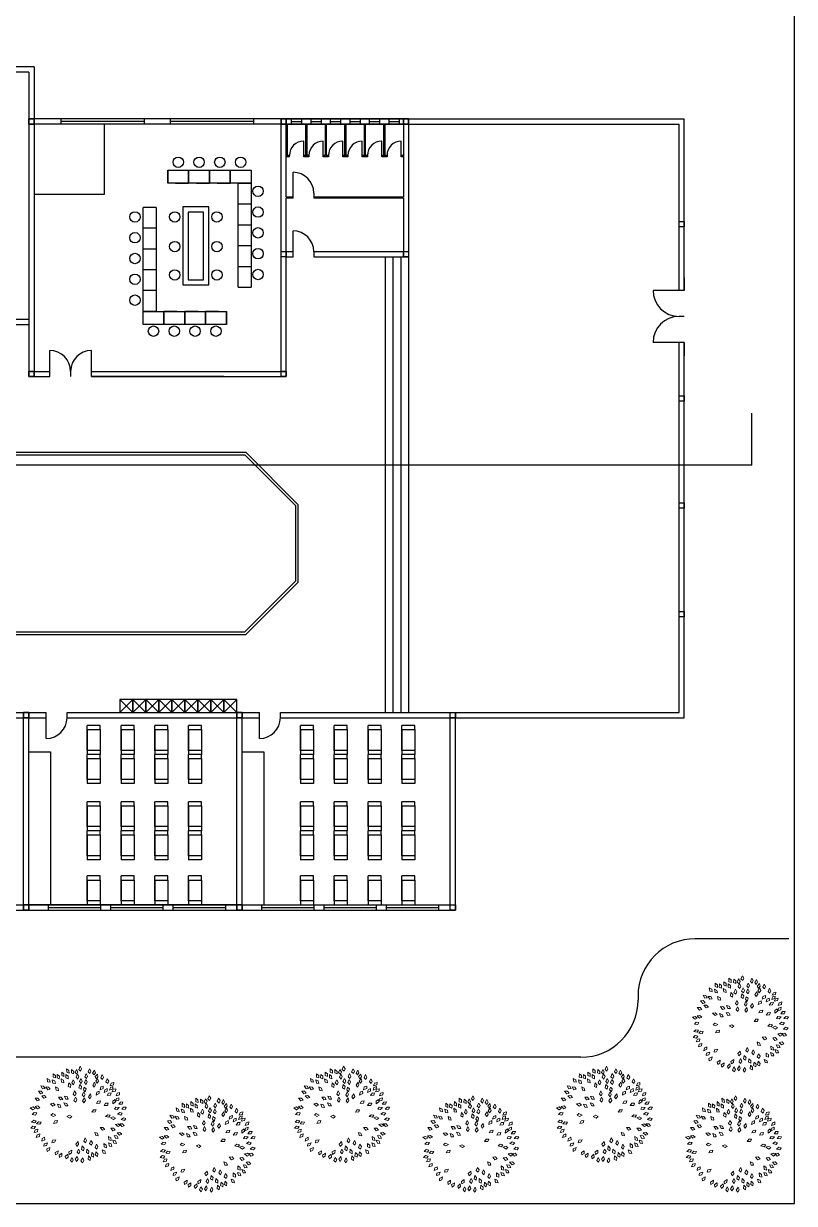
# Model space of a CAD drawing. Header units: millimetres. Extents: x 1593 to 1813, y 960 to 1110.
# Drawn here: x 1655.15 to 1684.78, y 1039.28 to 1084.63 of the extents above; entities that cross this region are included whole.
import ezdxf

# ---------------------------------------------------------------- set-up
doc = ezdxf.new("R2010")
doc.units = ezdxf.units.MM
doc.layers.add('1st floor', color=7, linetype='Continuous')
doc.layers.add('columns', color=22, linetype='Continuous')
doc.layers.add('trees', color=124, linetype='Continuous', lineweight=13)

# ---------------------------------------------------------------- blocks, each defined once
blk = doc.blocks.new('Paper Tree Plan')
at = {"layer": 'trees'}
for points in [[(4.3, 263.7), (10.6, 278.5), (2.1, 293.4), (-6.3, 274.3)], [(-182, 195.7), (-185, 211.6), (-200.3, 219.2), (-196.7, 198.7)], [(-149.4, 222), (-149.5, 238.2), (-163.2, 248.4), (-163.3, 227.6)], [(-125.4, 217.1), (-124.6, 233.2), (-137.6, 244.3), (-139, 223.4)], [(-97, 192.2), (-99.2, 208.2), (-114.1, 216.6), (-111.5, 195.9)], [(-97.2, 230.6), (-96.9, 246.8), (-110.4, 257.4), (-111, 236.5)], [(-70.8, 217.9), (-71.1, 234), (-84.9, 244.1), (-84.7, 223.2)], [(-66.2, 252.1), (-66.9, 268.2), (-81, 278), (-80.3, 257.1)], [(-38.1, 246.4), (-37.5, 262.5), (-50.8, 273.3), (-51.8, 252.5)], [(-18.1, 244.6), (-11.9, 259.5), (-20.5, 274.3), (-28.7, 255.1)], [(-12.8, 215.6), (-6.6, 230.5), (-15.3, 245.3), (-23.5, 226.1)], [(8.3, 189.4), (14.7, 204.2), (6.3, 219.1), (-2.2, 200.1)], [(40.3, 219.1), (46.6, 234), (38.1, 248.8), (29.7, 229.7)], [(61.5, 248.8), (67.8, 263.7), (59.2, 278.5), (50.9, 259.4)], [(87.3, 240.3), (95.4, 254.3), (88.7, 270.1), (78.1, 252.1)], [(100.3, 217.1), (110.6, 229.5), (106.7, 246.2), (93.2, 230.3)], [(105.1, 189.7), (114, 203.2), (108.4, 219.3), (96.7, 202.1)], [(137.9, 212.8), (144.3, 227.7), (135.7, 242.5), (127.4, 223.4)], [(169.7, 187.4), (176, 202.2), (167.5, 217.1), (159.1, 198)], [(-212.7, 158.6), (-220.9, 172.5), (-237.9, 174.5), (-227.5, 156.4)], [(-181.7, 153.3), (-190.7, 166.7), (-207.8, 167.7), (-196.3, 150.3)], [(-149.3, 188.9), (-152.9, 204.6), (-168.6, 211.5), (-164, 191.2)], [(-129.7, 144.6), (-133.1, 160.4), (-148.7, 167.6), (-144.5, 147.2)], [(-58, 163.5), (-55.6, 179.4), (-67.6, 191.7), (-70.9, 171.1)], [(-38.2, 181.1), (-31.9, 195.9), (-40.4, 210.8), (-48.8, 191.7)], [(7.3, 154.7), (10.4, 170.5), (-1.1, 183.3), (-5.3, 162.8)], [(26, 165.8), (21.7, 150.3), (32.2, 136.7), (37.9, 156.8)], [(38.3, 183.1), (44.6, 198), (36, 212.8), (27.7, 193.7)], [(87, 166.2), (95.7, 179.8), (89.8, 195.9), (78.3, 178.4)], [(142.9, 172.9), (127.8, 167.1), (123, 150.7), (142.6, 157.9)], [(166.2, 157), (151.6, 150.2), (147.9, 133.5), (166.9, 142)], [(201.7, 169.8), (186.5, 164.6), (181.2, 148.3), (201, 154.9)], [(206.9, 194.3), (191.3, 190.3), (184.7, 174.5), (205, 179.5)], [(220, 156.7), (204.1, 153.7), (196.5, 138.4), (217, 142)], [(-245.8, 87.1), (-255.9, 99.6), (-273.1, 99), (-260.1, 82.7)], [(-225.7, 129.3), (-236, 141.7), (-253.1, 141), (-239.9, 124.8)], [(-205.3, 102.7), (-215.7, 115), (-232.8, 114), (-219.5, 98)], [(-104.2, 91.5), (-113.2, 104.9), (-130.3, 105.9), (-118.8, 88.5)], [(-71.1, 93.5), (-77.9, 108.2), (-94.6, 111.8), (-86.1, 92.8)], [(-29.7, 113.1), (-23.4, 128), (-31.9, 142.8), (-40.3, 123.7)], [(-25.4, 74.9), (-19.1, 89.8), (-27.6, 104.6), (-36, 85.5)], [(24.4, 107.8), (31.6, 122.2), (24, 137.6), (14.4, 119)], [(24.8, 70.5), (34.1, 83.7), (28.7, 100), (16.6, 83)], [(60.3, 95), (69.7, 108.2), (64.6, 124.5), (52.3, 107.6)], [(117.8, 141.4), (103.1, 134.6), (99.5, 117.9), (118.5, 126.5)], [(126.6, 83.2), (110.6, 81.3), (102, 66.5), (122.7, 68.8)], [(191.3, 130.8), (175.2, 129.3), (166.3, 114.7), (187, 116.5)], [(213.9, 91), (200.9, 81.5), (200.6, 64.4), (217.6, 76.5)], [(238.6, 101.3), (223.4, 96.1), (218, 79.8), (237.8, 86.4)], [(242.5, 133.5), (227.1, 128.5), (221.6, 112.2), (241.5, 118.6)], [(263.1, 75.6), (247, 75.3), (236.8, 61.5), (257.7, 61.6)], [(-273.1, 35.6), (-285.9, 45.4), (-302.4, 40.8), (-286, 28)], [(-262.8, 8.7), (-278.8, 10.9), (-290.8, -1.3), (-270.2, -4.3)], [(-244.6, 40.6), (-256.3, 51.7), (-273.2, 48.9), (-258.3, 34.3)], [(-150.9, 56.9), (-162.7, 67.9), (-179.6, 64.9), (-164.4, 50.6)], [(-176.4, -5.3), (-161.7, -12.2), (-146.6, -4.1), (-165.4, 4.9)], [(-115.2, 42.5), (-120.5, 57.8), (-136.8, 63), (-130.1, 43.3)], [(-72.5, 53.1), (-80, 67.4), (-96.9, 70.2), (-87.4, 51.7)], [(99.6, 28.6), (83.5, 28.3), (73.4, 14.4), (94.3, 14.6)], [(173.4, 68.7), (157.3, 67.7), (147.9, 53.4), (168.7, 54.5)], [(211.4, 31.8), (227.4, 30), (239.2, 42.5), (218.5, 45)], [(258.5, 6.5), (243, 11.2), (229.2, 1.1), (249.1, -5.2)], [(282.8, 43.4), (266.7, 44.8), (255.2, 32.1), (276, 30.1)], [(-270.1, -74.4), (-286, -71.5), (-298.6, -83.1), (-278.1, -87.1)], [(-266.1, -38.8), (-281.9, -35.5), (-294.8, -46.8), (-274.4, -51.3)], [(-236.3, -46.7), (-252.3, -45), (-264, -57.5), (-243.3, -59.9)], [(-136.7, -37.8), (-152.7, -40.1), (-160.9, -55.1), (-140.3, -52.4)], [(-48.8, -13.7), (-62.8, -5.7), (-78.6, -12.5), (-60.5, -23)], [(185.9, -5.6), (170.2, -2.1), (157.2, -13.2), (177.5, -17.9)], [(216.9, -22.5), (202.9, -14.5), (187.1, -21.2), (205.1, -31.7)], [(246.8, -67.4), (234.3, -57.1), (217.7, -61.1), (233.6, -74.5)], [(270.9, -70.3), (260.8, -57.7), (243.7, -58.2), (256.5, -74.6)], [(281.2, -24.4), (265.4, -20.9), (252.3, -31.9), (272.6, -36.7)], [(-256.4, -91.1), (-272.2, -94.3), (-279.6, -109.8), (-259.1, -105.8)], [(-245.2, -119.4), (-260.5, -124.6), (-265.9, -140.8), (-246.1, -134.4)], [(-214.8, -139.8), (-229.4, -146.8), (-232.9, -163.5), (-213.9, -154.8)], [(34, -173.5), (40.3, -158.6), (31.8, -143.8), (23.4, -162.9)], [(112.5, -131), (107.8, -115.6), (91.7, -109.7), (97.6, -129.7)], [(151.5, -92), (140.9, -79.8), (123.8, -81), (137.4, -96.9)], [(191.4, -160), (189.8, -144), (175.2, -135.1), (177.1, -155.9)], [(215.4, -96.4), (205.1, -84), (188, -84.8), (201.2, -101)], [(233.5, -144.9), (225.7, -130.8), (208.8, -128.3), (218.7, -146.7)], [(255.7, -121.5), (244.2, -110.2), (227.2, -112.8), (242, -127.5)], [(-218.9, -193.5), (-203.3, -189.4), (-196.9, -173.5), (-217.1, -178.7)], [(-200.5, -225.9), (-186, -218.8), (-182.8, -202), (-201.6, -211)], [(-170.6, -172.7), (-154.7, -170.1), (-146.7, -154.9), (-167.3, -158.1)], [(-19, -195), (-7.9, -183.3), (-10.7, -166.4), (-25.2, -181.4)], [(-6.5, -241.4), (-0.2, -226.5), (-8.7, -211.7), (-17, -230.8)], [(22.3, -221.4), (25.3, -205.6), (13.7, -192.9), (9.7, -213.4)], [(53.5, -239.9), (54.7, -223.8), (41.8, -212.5), (40.1, -233.3)], [(70, -188.3), (76.3, -173.5), (67.8, -158.6), (59.4, -177.7)], [(104, -211.7), (110.3, -196.8), (101.7, -182), (93.4, -201.1)], [(161.8, -203.9), (161.1, -187.8), (146.9, -178.1), (147.7, -198.9)], [(194.8, -195.4), (190, -180), (173.9, -174.2), (179.9, -194.2)], [(223.1, -177.2), (217.8, -162), (201.4, -156.9), (208.2, -176.6)], [(-148.3, -247.8), (-134.6, -239.3), (-132.9, -222.3), (-150.8, -233.1)], [(-123.9, -263.8), (-110.6, -254.7), (-109.7, -237.6), (-127.1, -249.2)], [(-84.1, -271.7), (-72.3, -260.7), (-74, -243.7), (-89.4, -257.7)], [(-65, -243.8), (-51.3, -235.3), (-49.7, -218.2), (-67.5, -229)], [(-46.7, -292.3), (-40.4, -277.4), (-49, -262.6), (-57.3, -281.7)], [(-19.6, -286.5), (-10.5, -273.2), (-16, -257), (-27.9, -274.1)], [(15.3, -295.1), (23.7, -281.4), (17.5, -265.4), (6.4, -283.1)], [(63.1, -280.4), (64.8, -264.4), (52.2, -252.7), (49.9, -273.5)], [(84, -261.5), (86, -245.5), (73.8, -233.5), (70.9, -254.2)], [(107.5, -256.8), (110, -240.8), (98, -228.5), (94.6, -249.1)], [(156.4, -238.1), (151.8, -222.6), (135.7, -216.6), (141.5, -236.7)]]:
    blk.add_lwpolyline(points, close=True, dxfattribs=at)

msp = doc.modelspace()

# ---------------------------------------------------------------- linework, layer by layer
for p, q in [((1683.151, 1068.661), (1683.151, 1069.661)), ((1683.151, 1067.661), (1683.151, 1068.661)), ((1683.151, 1067.661), (1611.232, 1067.661))]:
    msp.add_line(p, q)
at = {"layer": '1st floor'}
for p, q in [((1655.551, 1082.963), (1645.651, 1082.963)), ((1655.551, 1082.963), (1655.551, 1080.763)), ((1655.351, 1082.763), (1645.851, 1082.763)), ((1655.351, 1082.763), (1655.351, 1080.963)), ((1665.051, 1080.963), (1655.351, 1080.963)), ((1656.601, 1080.763), (1656.601, 1080.963)), ((1659.801, 1080.863), (1656.601, 1080.863)), ((1658.101, 1080.863), (1656.601, 1080.863)), ((1658.251, 1080.763), (1658.251, 1078.063)), ((1659.801, 1080.763), (1659.801, 1080.963)), ((1660.801, 1080.763), (1660.801, 1080.963)), ((1660.801, 1080.763), (1660.801, 1080.963)), ((1664.001, 1080.863), (1660.801, 1080.863)), ((1664.001, 1080.763), (1664.001, 1080.963)), ((1669.751, 1080.963), (1665.151, 1080.963)), ((1665.251, 1080.963), (1680.549, 1080.963)), ((1665.251, 1077.963), (1665.251, 1080.763)), ((1665.251, 1080.763), (1666.151, 1080.763)), ((1665.251, 1080.763), (1680.349, 1080.763)), ((1665.251, 1079.513), (1665.251, 1080.763)), ((1665.251, 1077.963), (1665.251, 1080.763)), ((1669.751, 1080.763), (1665.301, 1080.763)), ((1665.301, 1079.563), (1665.301, 1080.763)), ((1665.451, 1080.763), (1665.451, 1080.963)), ((1665.451, 1080.863), (1665.851, 1080.863)), ((1665.851, 1080.763), (1665.851, 1080.963)), ((1666.001, 1079.513), (1666.001, 1080.763)), ((1666.051, 1079.563), (1666.051, 1080.763)), ((1666.151, 1080.763), (1667.051, 1080.763)), ((1666.201, 1080.763), (1666.201, 1080.963)), ((1666.201, 1080.863), (1666.601, 1080.863)), ((1666.601, 1080.763), (1666.601, 1080.963)), ((1666.751, 1079.513), (1666.751, 1080.763)), ((1666.801, 1079.563), (1666.801, 1080.763)), ((1666.801, 1080.763), (1667.501, 1080.763)), ((1666.951, 1080.763), (1666.951, 1080.963)), ((1666.951, 1080.863), (1667.351, 1080.863)), ((1667.051, 1080.763), (1667.951, 1080.763)), ((1667.351, 1080.763), (1667.351, 1080.963)), ((1667.501, 1079.513), (1667.501, 1080.763)), ((1667.551, 1079.563), (1667.551, 1080.763)), ((1667.701, 1080.763), (1667.701, 1080.963)), ((1667.701, 1080.863), (1668.101, 1080.863)), ((1667.951, 1080.763), (1668.851, 1080.763)), ((1668.101, 1080.763), (1668.101, 1080.963)), ((1668.251, 1079.513), (1668.251, 1080.763)), ((1668.301, 1079.563), (1668.301, 1080.763)), ((1668.451, 1080.763), (1668.451, 1080.963)), ((1668.451, 1080.863), (1668.851, 1080.863)), ((1668.851, 1080.763), (1668.851, 1080.963)), ((1669.001, 1079.513), (1669.001, 1080.763)), ((1669.051, 1079.563), (1669.051, 1080.763)), ((1669.201, 1080.763), (1669.201, 1080.963)), ((1669.201, 1080.863), (1669.601, 1080.863)), ((1669.601, 1080.763), (1669.601, 1080.963)), ((1669.751, 1080.763), (1669.751, 1077.963)), ((1669.751, 1080.763), (1669.751, 1079.563)), ((1669.951, 1080.763), (1669.951, 1058.151)), ((1680.349, 1074.374), (1680.349, 1080.763)), ((1680.549, 1074.374), (1680.549, 1080.963)), ((1665.051, 1074.891), (1665.051, 1080.191)), ((1665.922, 1079.513), (1665.922, 1080.113)), ((1666.672, 1079.513), (1666.672, 1080.113)), ((1667.422, 1079.513), (1667.422, 1080.113)), ((1668.172, 1079.513), (1668.172, 1080.113)), ((1668.922, 1079.513), (1668.922, 1080.113)), ((1669.672, 1079.513), (1669.672, 1080.113)), ((1669.751, 1079.863), (1669.751, 1079.763)), ((1665.372, 1079.563), (1665.251, 1079.563)), ((1665.372, 1079.513), (1665.251, 1079.513)), ((1665.372, 1079.513), (1665.372, 1079.563)), ((1666.122, 1079.563), (1665.922, 1079.563)), ((1666.122, 1079.513), (1665.922, 1079.513)), ((1666.122, 1079.563), (1666.122, 1079.513)), ((1666.872, 1079.563), (1666.672, 1079.563)), ((1666.872, 1079.513), (1666.672, 1079.513)), ((1666.872, 1079.563), (1666.872, 1079.513)), ((1667.622, 1079.563), (1667.422, 1079.563)), ((1667.622, 1079.513), (1667.422, 1079.513)), ((1667.622, 1079.563), (1667.622, 1079.513)), ((1668.372, 1079.563), (1668.172, 1079.563)), ((1668.372, 1079.513), (1668.172, 1079.513)), ((1668.372, 1079.563), (1668.372, 1079.513)), ((1669.122, 1079.563), (1668.922, 1079.563)), ((1669.122, 1079.513), (1668.922, 1079.513)), ((1669.122, 1079.563), (1669.122, 1079.513)), ((1669.751, 1079.563), (1669.672, 1079.563)), ((1669.751, 1079.513), (1669.672, 1079.513)), ((1669.751, 1079.513), (1669.751, 1078.813)), ((1660.696, 1078.499), (1660.696, 1078.999)), ((1660.696, 1078.999), (1661.496, 1078.999)), ((1660.696, 1078.499), (1660.696, 1078.999)), ((1660.696, 1078.499), (1660.696, 1078.999)), ((1660.696, 1078.999), (1660.696, 1078.499)), ((1661.496, 1078.499), (1661.496, 1078.999)), ((1661.496, 1078.999), (1662.296, 1078.999)), ((1661.496, 1078.499), (1661.496, 1078.999)), ((1661.496, 1078.499), (1661.496, 1078.999)), ((1661.496, 1078.999), (1661.496, 1078.499)), ((1662.296, 1078.499), (1662.296, 1078.999)), ((1662.296, 1078.999), (1663.096, 1078.999)), ((1662.296, 1078.499), (1662.296, 1078.999)), ((1662.296, 1078.499), (1662.296, 1078.999)), ((1662.296, 1078.999), (1662.296, 1078.499)), ((1663.096, 1078.499), (1663.096, 1078.999)), ((1663.096, 1078.999), (1663.896, 1078.999)), ((1663.096, 1078.499), (1663.096, 1078.999)), ((1663.096, 1078.499), (1663.096, 1078.999)), ((1663.096, 1078.999), (1663.096, 1078.499)), ((1663.896, 1078.999), (1663.896, 1078.499)), ((1665.508, 1077.913), (1665.508, 1078.913)), ((1661.496, 1078.499), (1660.696, 1078.499)), ((1660.996, 1078.499), (1661.496, 1078.499)), ((1660.996, 1078.499), (1661.496, 1078.499)), ((1660.996, 1078.499), (1661.496, 1078.499)), ((1662.296, 1078.499), (1661.496, 1078.499)), ((1661.796, 1078.499), (1662.296, 1078.499)), ((1661.796, 1078.499), (1662.296, 1078.499)), ((1661.796, 1078.499), (1662.296, 1078.499)), ((1663.096, 1078.499), (1662.296, 1078.499)), ((1662.596, 1078.499), (1663.096, 1078.499)), ((1662.596, 1078.499), (1663.096, 1078.499)), ((1662.596, 1078.499), (1663.096, 1078.499)), ((1663.896, 1078.499), (1663.096, 1078.499)), ((1663.396, 1077.699), (1663.396, 1078.499)), ((1663.396, 1078.499), (1663.896, 1078.499)), ((1663.396, 1078.499), (1663.896, 1078.499)), ((1663.396, 1078.499), (1663.896, 1078.499)), ((1663.896, 1078.499), (1663.896, 1077.699)), ((1658.251, 1078.063), (1655.551, 1078.063)), ((1665.508, 1077.963), (1665.251, 1077.963)), ((1666.308, 1078.113), (1666.308, 1077.913)), ((1669.751, 1077.963), (1666.308, 1077.963)), ((1669.951, 1078.363), (1669.951, 1058.151)), ((1660.245, 1077.565), (1659.745, 1077.565)), ((1659.745, 1076.765), (1659.745, 1077.565)), ((1660.245, 1077.565), (1659.745, 1077.565)), ((1660.245, 1077.565), (1660.245, 1076.765)), ((1663.396, 1076.899), (1663.396, 1077.699)), ((1663.396, 1077.699), (1663.896, 1077.699)), ((1663.396, 1077.699), (1663.896, 1077.699)), ((1663.896, 1077.699), (1663.896, 1076.899)), ((1665.251, 1075.091), (1665.251, 1077.913)), ((1665.508, 1077.913), (1665.251, 1077.913)), ((1669.751, 1077.913), (1666.308, 1077.913)), ((1669.751, 1077.913), (1669.751, 1075.663)), ((1660.245, 1076.765), (1659.745, 1076.765)), ((1659.745, 1075.965), (1659.745, 1076.765)), ((1660.245, 1076.765), (1659.745, 1076.765)), ((1660.245, 1076.765), (1660.245, 1075.965)), ((1663.396, 1076.099), (1663.396, 1076.899)), ((1663.396, 1076.899), (1663.896, 1076.899)), ((1663.396, 1076.899), (1663.896, 1076.899)), ((1663.896, 1076.899), (1663.896, 1076.099)), ((1665.508, 1075.663), (1665.508, 1076.663)), ((1660.245, 1075.965), (1659.745, 1075.965)), ((1659.745, 1075.165), (1659.745, 1075.965)), ((1660.245, 1075.965), (1659.745, 1075.965)), ((1660.245, 1075.965), (1660.245, 1075.165)), ((1663.396, 1075.299), (1663.396, 1076.099)), ((1663.396, 1076.099), (1663.896, 1076.099)), ((1663.396, 1076.099), (1663.896, 1076.099)), ((1663.896, 1076.099), (1663.896, 1075.299)), ((1665.251, 1075.863), (1665.508, 1075.863)), ((1665.251, 1075.663), (1665.508, 1075.663)), ((1666.308, 1075.863), (1669.751, 1075.863)), ((1666.308, 1075.863), (1666.308, 1075.663)), ((1666.308, 1075.663), (1669.951, 1075.663)), ((1668.501, 1075.863), (1668.551, 1075.863)), ((1669.051, 1075.663), (1669.051, 1058.151)), ((1669.351, 1075.663), (1669.351, 1058.151)), ((1669.651, 1075.663), (1669.651, 1058.151)), ((1669.951, 1075.663), (1669.951, 1058.151)), ((1663.396, 1074.499), (1663.396, 1075.299)), ((1663.396, 1075.299), (1663.896, 1075.299)), ((1663.396, 1075.299), (1663.896, 1075.299)), ((1663.896, 1075.299), (1663.896, 1074.499)), ((1660.245, 1075.165), (1659.745, 1075.165)), ((1659.745, 1074.365), (1659.745, 1075.165)), ((1660.245, 1075.165), (1659.745, 1075.165)), ((1660.245, 1075.165), (1660.245, 1074.365)), ((1680.349, 1074.374), (1680.349, 1074.748)), ((1680.549, 1074.859), (1680.549, 1074.374)), ((1680.549, 1074.374), (1680.549, 1074.859)), ((1680.549, 1074.374), (1680.549, 1074.748)), ((1660.245, 1074.365), (1659.745, 1074.365)), ((1659.745, 1073.565), (1659.745, 1074.365)), ((1660.245, 1074.365), (1659.745, 1074.365)), ((1660.245, 1074.365), (1660.245, 1073.565)), ((1663.396, 1074.499), (1663.896, 1074.499)), ((1663.396, 1074.499), (1663.896, 1074.499)), ((1680.549, 1074.374), (1679.349, 1074.374)), ((1660.245, 1073.565), (1659.745, 1073.565)), ((1660.245, 1073.565), (1659.745, 1073.565)), ((1660.245, 1073.565), (1659.745, 1073.565)), ((1659.745, 1073.565), (1660.545, 1073.565)), ((1659.745, 1073.065), (1659.745, 1073.565)), ((1660.545, 1073.565), (1660.545, 1073.065)), ((1660.545, 1073.565), (1660.545, 1073.065)), ((1660.545, 1073.565), (1660.545, 1073.065)), ((1661.045, 1073.565), (1660.545, 1073.565)), ((1661.045, 1073.565), (1660.545, 1073.565)), ((1661.045, 1073.565), (1660.545, 1073.565)), ((1660.545, 1073.565), (1661.345, 1073.565)), ((1660.545, 1073.065), (1660.545, 1073.565)), ((1661.345, 1073.565), (1661.345, 1073.065)), ((1661.345, 1073.565), (1661.345, 1073.065)), ((1661.345, 1073.565), (1661.345, 1073.065)), ((1661.845, 1073.565), (1661.345, 1073.565)), ((1661.845, 1073.565), (1661.345, 1073.565)), ((1661.845, 1073.565), (1661.345, 1073.565)), ((1661.345, 1073.565), (1662.145, 1073.565)), ((1661.345, 1073.065), (1661.345, 1073.565)), ((1662.145, 1073.565), (1662.145, 1073.065)), ((1662.145, 1073.565), (1662.145, 1073.065)), ((1662.145, 1073.565), (1662.145, 1073.065)), ((1662.645, 1073.565), (1662.145, 1073.565)), ((1662.645, 1073.565), (1662.145, 1073.565)), ((1662.645, 1073.565), (1662.145, 1073.565)), ((1662.145, 1073.565), (1662.945, 1073.565)), ((1662.145, 1073.065), (1662.145, 1073.565)), ((1662.945, 1073.565), (1662.945, 1073.065)), ((1662.945, 1073.565), (1662.945, 1073.065)), ((1662.945, 1073.565), (1662.945, 1073.065)), ((1662.945, 1073.065), (1662.945, 1073.565)), ((1648.057, 1073.263), (1655.351, 1073.263)), ((1648.057, 1073.063), (1655.351, 1073.063)), ((1660.545, 1073.065), (1659.745, 1073.065)), ((1661.345, 1073.065), (1660.545, 1073.065)), ((1662.145, 1073.065), (1661.345, 1073.065)), ((1662.945, 1073.065), (1662.145, 1073.065)), ((1680.549, 1073.374), (1680.349, 1073.374)), ((1656.157, 1071.063), (1656.157, 1072.063)), ((1657.757, 1071.063), (1657.757, 1072.063)), ((1680.549, 1072.374), (1679.349, 1072.374)), ((1680.349, 1058.151), (1680.349, 1072.374)), ((1680.349, 1071.859), (1680.349, 1072.374)), ((1680.549, 1057.951), (1680.549, 1072.374)), ((1680.549, 1071.859), (1680.549, 1072.374)), ((1680.549, 1072.374), (1680.549, 1071.859)), ((1680.549, 1071.859), (1680.549, 1072.374)), ((1655.351, 1071.263), (1656.157, 1071.263)), ((1656.957, 1071.263), (1656.957, 1071.063)), ((1657.757, 1071.263), (1662.845, 1071.263)), ((1664.445, 1071.263), (1665.251, 1071.263)), ((1655.351, 1071.063), (1656.157, 1071.063)), ((1664.445, 1071.063), (1665.251, 1071.063)), ((1648.951, 1068.151), (1663.698, 1068.151)), ((1648.992, 1068.051), (1663.656, 1068.051)), ((1663.656, 1068.051), (1665.598, 1066.11)), ((1663.698, 1068.151), (1665.698, 1066.151)), ((1665.698, 1066.151), (1665.698, 1063.151)), ((1665.598, 1066.11), (1665.598, 1063.192)), ((1663.656, 1061.251), (1665.598, 1063.192)), ((1663.698, 1061.151), (1665.698, 1063.151)), ((1648.951, 1061.151), (1663.698, 1061.151)), ((1648.992, 1061.251), (1663.656, 1061.251)), ((1658.851, 1058.651), (1658.851, 1058.151)), ((1659.351, 1058.651), (1658.851, 1058.651)), ((1659.351, 1058.651), (1658.851, 1058.151)), ((1658.851, 1058.651), (1659.351, 1058.151)), ((1659.351, 1058.651), (1659.351, 1058.151)), ((1659.851, 1058.651), (1659.351, 1058.651)), ((1659.851, 1058.651), (1659.351, 1058.151)), ((1659.351, 1058.651), (1659.851, 1058.151)), ((1659.351, 1058.151), (1659.351, 1058.651)), ((1659.851, 1058.651), (1659.851, 1058.151)), ((1660.351, 1058.651), (1659.851, 1058.651)), ((1660.351, 1058.651), (1659.851, 1058.151)), ((1659.851, 1058.651), (1660.351, 1058.151)), ((1659.851, 1058.151), (1659.851, 1058.651)), ((1660.351, 1058.651), (1660.351, 1058.151)), ((1660.851, 1058.651), (1660.351, 1058.651)), ((1660.851, 1058.651), (1660.351, 1058.151)), ((1660.351, 1058.651), (1660.851, 1058.151)), ((1660.351, 1058.151), (1660.351, 1058.651)), ((1660.851, 1058.651), (1660.851, 1058.151)), ((1661.351, 1058.651), (1660.851, 1058.651)), ((1661.351, 1058.651), (1660.851, 1058.151)), ((1660.851, 1058.651), (1661.351, 1058.151)), ((1660.851, 1058.151), (1660.851, 1058.651)), ((1661.351, 1058.651), (1661.351, 1058.151)), ((1661.851, 1058.651), (1661.351, 1058.651)), ((1661.851, 1058.651), (1661.351, 1058.151)), ((1661.351, 1058.651), (1661.851, 1058.151)), ((1661.351, 1058.151), (1661.351, 1058.651)), ((1661.851, 1058.651), (1661.851, 1058.151)), ((1662.351, 1058.651), (1661.851, 1058.651)), ((1662.351, 1058.651), (1661.851, 1058.151)), ((1661.851, 1058.651), (1662.351, 1058.151)), ((1661.851, 1058.151), (1661.851, 1058.651)), ((1662.351, 1058.651), (1662.351, 1058.151)), ((1662.851, 1058.651), (1662.351, 1058.651)), ((1662.851, 1058.651), (1662.351, 1058.151)), ((1662.351, 1058.651), (1662.851, 1058.151)), ((1662.351, 1058.151), (1662.351, 1058.651)), ((1662.851, 1058.651), (1662.851, 1058.151)), ((1663.351, 1058.651), (1662.851, 1058.651)), ((1663.351, 1058.651), (1662.851, 1058.151)), ((1662.851, 1058.651), (1663.351, 1058.151)), ((1662.851, 1058.151), (1662.851, 1058.651)), ((1663.351, 1058.151), (1663.351, 1058.651)), ((1654.562, 1058.151), (1656.022, 1058.151)), ((1655.151, 1050.751), (1655.151, 1058.151)), ((1655.351, 1050.751), (1655.351, 1058.151)), ((1656.022, 1057.151), (1656.022, 1058.151)), ((1656.822, 1058.151), (1662.562, 1058.151)), ((1656.822, 1057.951), (1656.822, 1058.151)), ((1662.562, 1058.151), (1664.222, 1058.151)), ((1663.351, 1050.751), (1663.351, 1058.151)), ((1663.551, 1050.751), (1663.551, 1058.151)), ((1664.222, 1057.151), (1664.222, 1058.151)), ((1665.022, 1058.151), (1670.762, 1058.151)), ((1665.022, 1057.951), (1665.022, 1058.151)), ((1670.762, 1058.151), (1671.751, 1058.151)), ((1671.751, 1055.963), (1671.751, 1058.151)), ((1671.751, 1058.151), (1680.349, 1058.151)), ((1654.562, 1057.951), (1656.022, 1057.951)), ((1656.822, 1057.951), (1662.562, 1057.951)), ((1657.596, 1056.693), (1657.596, 1057.651)), ((1658.096, 1057.651), (1657.596, 1057.651)), ((1658.096, 1057.493), (1658.096, 1057.651)), ((1658.896, 1056.693), (1658.896, 1057.651)), ((1659.396, 1057.651), (1658.896, 1057.651)), ((1659.396, 1057.493), (1659.396, 1057.651)), ((1660.196, 1056.693), (1660.196, 1057.651)), ((1660.696, 1057.651), (1660.196, 1057.651)), ((1660.696, 1057.493), (1660.696, 1057.651)), ((1661.496, 1056.693), (1661.496, 1057.651)), ((1661.996, 1057.651), (1661.496, 1057.651)), ((1661.996, 1057.493), (1661.996, 1057.651)), ((1662.562, 1057.951), (1664.222, 1057.951)), ((1665.022, 1057.951), (1671.256, 1057.951)), ((1665.796, 1056.693), (1665.796, 1057.651)), ((1666.296, 1057.651), (1665.796, 1057.651)), ((1666.296, 1057.493), (1666.296, 1057.651)), ((1667.096, 1056.693), (1667.096, 1057.651)), ((1667.596, 1057.651), (1667.096, 1057.651)), ((1667.596, 1057.493), (1667.596, 1057.651)), ((1668.396, 1056.693), (1668.396, 1057.651)), ((1668.896, 1057.651), (1668.396, 1057.651)), ((1668.896, 1057.493), (1668.896, 1057.651)), ((1669.696, 1056.693), (1669.696, 1057.651)), ((1670.196, 1057.651), (1669.696, 1057.651)), ((1670.196, 1057.493), (1670.196, 1057.651)), ((1670.762, 1057.951), (1671.551, 1057.951)), ((1671.549, 1057.951), (1674.051, 1057.951)), ((1671.551, 1050.751), (1671.551, 1057.951)), ((1671.751, 1050.551), (1671.751, 1057.951)), ((1671.751, 1057.951), (1680.549, 1057.951)), ((1657.596, 1057.493), (1658.096, 1057.493)), ((1657.596, 1057.493), (1657.596, 1056.535)), ((1658.096, 1057.493), (1658.096, 1056.693)), ((1658.896, 1057.493), (1659.396, 1057.493)), ((1658.896, 1057.493), (1658.896, 1056.535)), ((1659.396, 1057.493), (1659.396, 1056.693)), ((1660.196, 1057.493), (1660.696, 1057.493)), ((1660.196, 1057.493), (1660.196, 1056.535)), ((1660.696, 1057.493), (1660.696, 1056.693)), ((1661.496, 1057.493), (1661.996, 1057.493)), ((1661.496, 1057.493), (1661.496, 1056.535)), ((1661.996, 1057.493), (1661.996, 1056.693)), ((1665.796, 1057.493), (1666.296, 1057.493)), ((1665.796, 1057.493), (1665.796, 1056.535)), ((1666.296, 1057.493), (1666.296, 1056.693)), ((1667.096, 1057.493), (1667.596, 1057.493)), ((1667.096, 1057.493), (1667.096, 1056.535)), ((1667.596, 1057.493), (1667.596, 1056.693)), ((1668.396, 1057.493), (1668.896, 1057.493)), ((1668.396, 1057.493), (1668.396, 1056.535)), ((1668.896, 1057.493), (1668.896, 1056.693)), ((1669.696, 1057.493), (1670.196, 1057.493)), ((1669.696, 1057.493), (1669.696, 1056.535)), ((1670.196, 1057.493), (1670.196, 1056.693)), ((1655.351, 1056.641), (1656.189, 1056.641)), ((1656.189, 1056.641), (1656.189, 1050.751)), ((1658.096, 1056.693), (1657.596, 1056.693)), ((1658.096, 1056.693), (1658.096, 1056.535)), ((1659.396, 1056.693), (1658.896, 1056.693)), ((1659.396, 1056.693), (1659.396, 1056.535)), ((1660.696, 1056.693), (1660.196, 1056.693)), ((1660.696, 1056.693), (1660.696, 1056.535)), ((1661.996, 1056.693), (1661.496, 1056.693)), ((1661.996, 1056.693), (1661.996, 1056.535)), ((1663.551, 1056.641), (1664.389, 1056.641)), ((1664.389, 1056.641), (1664.389, 1050.751)), ((1666.296, 1056.693), (1665.796, 1056.693)), ((1666.296, 1056.693), (1666.296, 1056.535)), ((1667.596, 1056.693), (1667.096, 1056.693)), ((1667.596, 1056.693), (1667.596, 1056.535)), ((1668.896, 1056.693), (1668.396, 1056.693)), ((1668.896, 1056.693), (1668.896, 1056.535)), ((1670.196, 1056.693), (1669.696, 1056.693)), ((1670.196, 1056.693), (1670.196, 1056.535)), ((1658.096, 1056.535), (1657.596, 1056.535)), ((1657.596, 1055.577), (1657.596, 1056.535)), ((1658.096, 1056.535), (1657.596, 1056.535)), ((1657.596, 1056.377), (1658.096, 1056.377)), ((1657.596, 1056.377), (1657.596, 1055.419)), ((1658.096, 1056.377), (1658.096, 1056.535)), ((1658.096, 1056.377), (1658.096, 1055.577)), ((1659.396, 1056.535), (1658.896, 1056.535)), ((1658.896, 1055.577), (1658.896, 1056.535)), ((1659.396, 1056.535), (1658.896, 1056.535)), ((1658.896, 1056.377), (1658.896, 1055.577)), ((1658.896, 1056.377), (1659.396, 1056.377)), ((1658.896, 1056.377), (1658.896, 1055.419)), ((1659.396, 1056.377), (1659.396, 1056.535)), ((1659.396, 1056.377), (1659.396, 1055.577)), ((1660.696, 1056.535), (1660.196, 1056.535)), ((1660.196, 1055.577), (1660.196, 1056.535)), ((1660.696, 1056.535), (1660.196, 1056.535)), ((1660.196, 1056.377), (1660.196, 1055.577)), ((1660.196, 1056.377), (1660.196, 1055.577)), ((1660.196, 1056.377), (1660.696, 1056.377)), ((1660.196, 1056.377), (1660.196, 1055.419)), ((1660.696, 1056.377), (1660.696, 1056.535)), ((1660.696, 1056.377), (1660.696, 1055.577)), ((1661.996, 1056.535), (1661.496, 1056.535)), ((1661.496, 1055.577), (1661.496, 1056.535)), ((1661.996, 1056.535), (1661.496, 1056.535)), ((1661.496, 1056.377), (1661.496, 1055.577)), ((1661.496, 1056.377), (1661.496, 1055.577)), ((1661.496, 1056.377), (1661.996, 1056.377)), ((1661.496, 1056.377), (1661.496, 1055.419)), ((1661.996, 1056.377), (1661.996, 1056.535)), ((1661.996, 1056.377), (1661.996, 1055.577)), ((1666.296, 1056.535), (1665.796, 1056.535)), ((1665.796, 1055.577), (1665.796, 1056.535)), ((1666.296, 1056.535), (1665.796, 1056.535)), ((1665.796, 1056.377), (1666.296, 1056.377)), ((1665.796, 1056.377), (1665.796, 1055.419)), ((1666.296, 1056.377), (1666.296, 1056.535)), ((1666.296, 1056.377), (1666.296, 1055.577)), ((1667.596, 1056.535), (1667.096, 1056.535)), ((1667.096, 1055.577), (1667.096, 1056.535)), ((1667.596, 1056.535), (1667.096, 1056.535)), ((1667.096, 1056.377), (1667.096, 1055.577)), ((1667.096, 1056.377), (1667.596, 1056.377)), ((1667.096, 1056.377), (1667.096, 1055.419)), ((1667.596, 1056.377), (1667.596, 1056.535)), ((1667.596, 1056.377), (1667.596, 1055.577)), ((1668.896, 1056.535), (1668.396, 1056.535)), ((1668.396, 1055.577), (1668.396, 1056.535)), ((1668.896, 1056.535), (1668.396, 1056.535)), ((1668.396, 1056.377), (1668.396, 1055.577)), ((1668.396, 1056.377), (1668.396, 1055.577)), ((1668.396, 1056.377), (1668.896, 1056.377)), ((1668.396, 1056.377), (1668.396, 1055.419)), ((1668.896, 1056.377), (1668.896, 1056.535)), ((1668.896, 1056.377), (1668.896, 1055.577)), ((1670.196, 1056.535), (1669.696, 1056.535)), ((1669.696, 1055.577), (1669.696, 1056.535)), ((1670.196, 1056.535), (1669.696, 1056.535)), ((1669.696, 1056.377), (1669.696, 1055.577)), ((1669.696, 1056.377), (1669.696, 1055.577)), ((1669.696, 1056.377), (1670.196, 1056.377)), ((1669.696, 1056.377), (1669.696, 1055.419)), ((1670.196, 1056.377), (1670.196, 1056.535)), ((1670.196, 1056.377), (1670.196, 1055.577)), ((1658.096, 1055.577), (1657.596, 1055.577)), ((1658.096, 1055.419), (1657.596, 1055.419)), ((1658.096, 1055.577), (1658.096, 1055.419)), ((1659.396, 1055.577), (1658.896, 1055.577)), ((1659.396, 1055.419), (1658.896, 1055.419)), ((1659.396, 1055.577), (1659.396, 1055.419)), ((1660.696, 1055.577), (1660.196, 1055.577)), ((1660.696, 1055.419), (1660.196, 1055.419)), ((1660.696, 1055.577), (1660.696, 1055.419)), ((1661.496, 1055.577), (1661.496, 1055.419)), ((1661.996, 1055.577), (1661.496, 1055.577)), ((1661.996, 1055.419), (1661.496, 1055.419)), ((1661.996, 1055.577), (1661.996, 1055.419)), ((1666.296, 1055.577), (1665.796, 1055.577)), ((1666.296, 1055.419), (1665.796, 1055.419)), ((1666.296, 1055.577), (1666.296, 1055.419)), ((1667.596, 1055.577), (1667.096, 1055.577)), ((1667.596, 1055.419), (1667.096, 1055.419)), ((1667.596, 1055.577), (1667.596, 1055.419)), ((1668.896, 1055.577), (1668.396, 1055.577)), ((1668.896, 1055.419), (1668.396, 1055.419)), ((1668.896, 1055.577), (1668.896, 1055.419)), ((1669.696, 1055.577), (1669.696, 1055.419)), ((1670.196, 1055.577), (1669.696, 1055.577)), ((1670.196, 1055.419), (1669.696, 1055.419)), ((1670.196, 1055.577), (1670.196, 1055.419)), ((1658.096, 1054.719), (1657.596, 1054.719)), ((1657.596, 1053.762), (1657.596, 1054.719)), ((1658.096, 1054.719), (1657.596, 1054.719)), ((1657.596, 1054.562), (1658.096, 1054.562)), ((1657.596, 1054.562), (1657.596, 1053.604)), ((1658.096, 1054.562), (1658.096, 1054.719)), ((1658.096, 1054.562), (1658.096, 1053.762)), ((1658.896, 1053.762), (1658.896, 1054.719)), ((1659.396, 1054.719), (1658.896, 1054.719)), ((1658.896, 1054.562), (1659.396, 1054.562)), ((1658.896, 1054.562), (1658.896, 1053.604)), ((1659.396, 1054.562), (1659.396, 1054.719)), ((1659.396, 1054.562), (1659.396, 1053.762)), ((1660.196, 1053.762), (1660.196, 1054.719)), ((1660.696, 1054.719), (1660.196, 1054.719)), ((1660.196, 1054.562), (1660.696, 1054.562)), ((1660.196, 1054.562), (1660.196, 1053.604)), ((1660.696, 1054.562), (1660.696, 1054.719)), ((1660.696, 1054.562), (1660.696, 1053.762)), ((1661.496, 1053.762), (1661.496, 1054.719)), ((1661.996, 1054.719), (1661.496, 1054.719)), ((1661.496, 1054.562), (1661.996, 1054.562)), ((1661.496, 1054.562), (1661.496, 1053.604)), ((1661.996, 1054.562), (1661.996, 1054.719)), ((1661.996, 1054.562), (1661.996, 1053.762)), ((1666.296, 1054.719), (1665.796, 1054.719)), ((1665.796, 1053.762), (1665.796, 1054.719)), ((1666.296, 1054.719), (1665.796, 1054.719)), ((1665.796, 1054.562), (1666.296, 1054.562)), ((1665.796, 1054.562), (1665.796, 1053.604)), ((1666.296, 1054.562), (1666.296, 1054.719)), ((1666.296, 1054.562), (1666.296, 1053.762)), ((1667.096, 1053.762), (1667.096, 1054.719)), ((1667.596, 1054.719), (1667.096, 1054.719)), ((1667.096, 1054.562), (1667.596, 1054.562)), ((1667.096, 1054.562), (1667.096, 1053.604)), ((1667.596, 1054.562), (1667.596, 1054.719)), ((1667.596, 1054.562), (1667.596, 1053.762)), ((1668.396, 1053.762), (1668.396, 1054.719)), ((1668.896, 1054.719), (1668.396, 1054.719)), ((1668.396, 1054.562), (1668.896, 1054.562)), ((1668.396, 1054.562), (1668.396, 1053.604)), ((1668.896, 1054.562), (1668.896, 1054.719)), ((1668.896, 1054.562), (1668.896, 1053.762)), ((1669.696, 1053.762), (1669.696, 1054.719)), ((1670.196, 1054.719), (1669.696, 1054.719)), ((1669.696, 1054.562), (1670.196, 1054.562)), ((1669.696, 1054.562), (1669.696, 1053.604)), ((1670.196, 1054.562), (1670.196, 1054.719)), ((1670.196, 1054.562), (1670.196, 1053.762)), ((1658.096, 1053.762), (1657.596, 1053.762)), ((1658.096, 1053.604), (1657.596, 1053.604)), ((1657.596, 1052.646), (1657.596, 1053.604)), ((1658.096, 1053.604), (1657.596, 1053.604)), ((1657.596, 1053.446), (1658.096, 1053.446)), ((1657.596, 1053.446), (1657.596, 1052.488)), ((1658.096, 1053.762), (1658.096, 1053.604)), ((1658.096, 1053.446), (1658.096, 1053.604)), ((1658.096, 1053.446), (1658.096, 1052.646)), ((1659.396, 1053.762), (1658.896, 1053.762)), ((1659.396, 1053.604), (1658.896, 1053.604)), ((1658.896, 1052.646), (1658.896, 1053.604)), ((1659.396, 1053.604), (1658.896, 1053.604)), ((1658.896, 1053.446), (1658.896, 1052.646)), ((1658.896, 1053.446), (1659.396, 1053.446)), ((1658.896, 1053.446), (1658.896, 1052.488)), ((1659.396, 1053.762), (1659.396, 1053.604)), ((1659.396, 1053.446), (1659.396, 1053.604)), ((1659.396, 1053.446), (1659.396, 1052.646)), ((1660.696, 1053.762), (1660.196, 1053.762)), ((1660.696, 1053.604), (1660.196, 1053.604)), ((1660.196, 1052.646), (1660.196, 1053.604)), ((1660.696, 1053.604), (1660.196, 1053.604)), ((1660.196, 1053.446), (1660.196, 1052.646)), ((1660.196, 1053.446), (1660.196, 1052.646)), ((1660.196, 1053.446), (1660.696, 1053.446)), ((1660.196, 1053.446), (1660.196, 1052.488)), ((1660.696, 1053.762), (1660.696, 1053.604)), ((1660.696, 1053.446), (1660.696, 1053.604)), ((1660.696, 1053.446), (1660.696, 1052.646)), ((1661.996, 1053.762), (1661.496, 1053.762)), ((1661.996, 1053.604), (1661.496, 1053.604)), ((1661.496, 1052.646), (1661.496, 1053.604)), ((1661.996, 1053.604), (1661.496, 1053.604)), ((1661.496, 1053.446), (1661.496, 1052.646)), ((1661.496, 1053.446), (1661.496, 1052.646)), ((1661.496, 1053.446), (1661.996, 1053.446)), ((1661.496, 1053.446), (1661.496, 1052.488)), ((1661.996, 1053.762), (1661.996, 1053.604)), ((1661.996, 1053.446), (1661.996, 1053.604)), ((1661.996, 1053.446), (1661.996, 1052.646)), ((1666.296, 1053.762), (1665.796, 1053.762)), ((1666.296, 1053.604), (1665.796, 1053.604)), ((1665.796, 1052.646), (1665.796, 1053.604)), ((1666.296, 1053.604), (1665.796, 1053.604)), ((1665.796, 1053.446), (1666.296, 1053.446)), ((1665.796, 1053.446), (1665.796, 1052.488)), ((1666.296, 1053.762), (1666.296, 1053.604)), ((1666.296, 1053.446), (1666.296, 1053.604)), ((1666.296, 1053.446), (1666.296, 1052.646)), ((1667.596, 1053.762), (1667.096, 1053.762)), ((1667.596, 1053.604), (1667.096, 1053.604)), ((1667.096, 1052.646), (1667.096, 1053.604)), ((1667.596, 1053.604), (1667.096, 1053.604)), ((1667.096, 1053.446), (1667.096, 1052.646)), ((1667.096, 1053.446), (1667.596, 1053.446)), ((1667.096, 1053.446), (1667.096, 1052.488)), ((1667.596, 1053.762), (1667.596, 1053.604)), ((1667.596, 1053.446), (1667.596, 1053.604)), ((1667.596, 1053.446), (1667.596, 1052.646)), ((1668.896, 1053.762), (1668.396, 1053.762)), ((1668.896, 1053.604), (1668.396, 1053.604)), ((1668.396, 1052.646), (1668.396, 1053.604)), ((1668.896, 1053.604), (1668.396, 1053.604)), ((1668.396, 1053.446), (1668.396, 1052.646)), ((1668.396, 1053.446), (1668.396, 1052.646)), ((1668.396, 1053.446), (1668.896, 1053.446)), ((1668.396, 1053.446), (1668.396, 1052.488)), ((1668.896, 1053.762), (1668.896, 1053.604)), ((1668.896, 1053.446), (1668.896, 1053.604)), ((1668.896, 1053.446), (1668.896, 1052.646)), ((1670.196, 1053.762), (1669.696, 1053.762)), ((1670.196, 1053.604), (1669.696, 1053.604)), ((1669.696, 1052.646), (1669.696, 1053.604)), ((1670.196, 1053.604), (1669.696, 1053.604)), ((1669.696, 1053.446), (1669.696, 1052.646)), ((1669.696, 1053.446), (1669.696, 1052.646)), ((1669.696, 1053.446), (1670.196, 1053.446)), ((1669.696, 1053.446), (1669.696, 1052.488)), ((1670.196, 1053.762), (1670.196, 1053.604)), ((1670.196, 1053.446), (1670.196, 1053.604)), ((1670.196, 1053.446), (1670.196, 1052.646)), ((1658.096, 1052.646), (1657.596, 1052.646)), ((1658.096, 1052.646), (1658.096, 1052.488)), ((1659.396, 1052.646), (1658.896, 1052.646)), ((1659.396, 1052.646), (1659.396, 1052.488)), ((1660.696, 1052.646), (1660.196, 1052.646)), ((1660.696, 1052.646), (1660.696, 1052.488)), ((1661.496, 1052.646), (1661.496, 1052.488)), ((1661.996, 1052.646), (1661.496, 1052.646)), ((1661.996, 1052.646), (1661.996, 1052.488)), ((1666.296, 1052.646), (1665.796, 1052.646)), ((1666.296, 1052.646), (1666.296, 1052.488)), ((1667.596, 1052.646), (1667.096, 1052.646)), ((1667.596, 1052.646), (1667.596, 1052.488)), ((1668.896, 1052.646), (1668.396, 1052.646)), ((1668.896, 1052.646), (1668.896, 1052.488)), ((1669.696, 1052.646), (1669.696, 1052.488)), ((1670.196, 1052.646), (1669.696, 1052.646)), ((1670.196, 1052.646), (1670.196, 1052.488)), ((1658.096, 1052.488), (1657.596, 1052.488)), ((1659.396, 1052.488), (1658.896, 1052.488)), ((1660.696, 1052.488), (1660.196, 1052.488)), ((1661.996, 1052.488), (1661.496, 1052.488)), ((1666.296, 1052.488), (1665.796, 1052.488)), ((1667.596, 1052.488), (1667.096, 1052.488)), ((1668.896, 1052.488), (1668.396, 1052.488)), ((1670.196, 1052.488), (1669.696, 1052.488)), ((1657.596, 1050.909), (1657.596, 1051.867)), ((1658.096, 1051.867), (1657.596, 1051.867)), ((1657.596, 1051.709), (1658.096, 1051.709)), ((1657.596, 1051.709), (1657.596, 1050.751)), ((1658.096, 1051.709), (1658.096, 1051.867)), ((1658.096, 1051.709), (1658.096, 1050.909)), ((1658.896, 1050.909), (1658.896, 1051.867)), ((1659.396, 1051.867), (1658.896, 1051.867)), ((1658.896, 1051.709), (1659.396, 1051.709)), ((1658.896, 1051.709), (1658.896, 1050.751)), ((1659.396, 1051.709), (1659.396, 1051.867)), ((1659.396, 1051.709), (1659.396, 1050.909)), ((1660.196, 1050.909), (1660.196, 1051.867)), ((1660.696, 1051.867), (1660.196, 1051.867)), ((1660.196, 1051.709), (1660.696, 1051.709)), ((1660.196, 1051.709), (1660.196, 1050.751)), ((1660.696, 1051.709), (1660.696, 1051.867)), ((1660.696, 1051.709), (1660.696, 1050.909)), ((1661.496, 1050.909), (1661.496, 1051.867)), ((1661.996, 1051.867), (1661.496, 1051.867)), ((1661.496, 1051.709), (1661.996, 1051.709)), ((1661.496, 1051.709), (1661.496, 1050.751)), ((1661.996, 1051.709), (1661.996, 1051.867)), ((1661.996, 1051.709), (1661.996, 1050.909)), ((1665.796, 1050.909), (1665.796, 1051.867)), ((1666.296, 1051.867), (1665.796, 1051.867)), ((1665.796, 1051.709), (1666.296, 1051.709)), ((1665.796, 1051.709), (1665.796, 1050.751)), ((1666.296, 1051.709), (1666.296, 1051.867)), ((1666.296, 1051.709), (1666.296, 1050.909)), ((1667.096, 1050.909), (1667.096, 1051.867)), ((1667.596, 1051.867), (1667.096, 1051.867)), ((1667.096, 1051.709), (1667.596, 1051.709)), ((1667.096, 1051.709), (1667.096, 1050.751)), ((1667.596, 1051.709), (1667.596, 1051.867)), ((1667.596, 1051.709), (1667.596, 1050.909)), ((1668.396, 1050.909), (1668.396, 1051.867)), ((1668.896, 1051.867), (1668.396, 1051.867)), ((1668.396, 1051.709), (1668.896, 1051.709)), ((1668.396, 1051.709), (1668.396, 1050.751)), ((1668.896, 1051.709), (1668.896, 1051.867)), ((1668.896, 1051.709), (1668.896, 1050.909)), ((1669.696, 1050.909), (1669.696, 1051.867)), ((1670.196, 1051.867), (1669.696, 1051.867)), ((1669.696, 1051.709), (1670.196, 1051.709)), ((1669.696, 1051.709), (1669.696, 1050.751)), ((1670.196, 1051.709), (1670.196, 1051.867)), ((1670.196, 1051.709), (1670.196, 1050.909)), ((1647.151, 1050.751), (1671.551, 1050.751)), ((1663.351, 1050.751), (1655.351, 1050.751)), ((1656.107, 1050.551), (1656.107, 1050.751)), ((1658.096, 1050.909), (1657.596, 1050.909)), ((1658.096, 1050.909), (1658.096, 1050.751)), ((1658.107, 1050.751), (1658.107, 1050.551)), ((1658.507, 1050.551), (1658.507, 1050.751)), ((1659.396, 1050.909), (1658.896, 1050.909)), ((1659.396, 1050.909), (1659.396, 1050.751)), ((1660.696, 1050.909), (1660.196, 1050.909)), ((1660.507, 1050.751), (1660.507, 1050.551)), ((1660.696, 1050.909), (1660.696, 1050.751)), ((1660.907, 1050.551), (1660.907, 1050.751)), ((1661.996, 1050.909), (1661.496, 1050.909)), ((1661.996, 1050.909), (1661.996, 1050.751)), ((1662.907, 1050.751), (1662.907, 1050.551)), ((1664.133, 1050.751), (1666.133, 1050.751)), ((1664.307, 1050.551), (1664.307, 1050.751)), ((1666.296, 1050.909), (1665.796, 1050.909)), ((1666.296, 1050.909), (1666.296, 1050.751)), ((1666.307, 1050.751), (1666.307, 1050.551)), ((1666.533, 1050.751), (1668.533, 1050.751)), ((1666.707, 1050.551), (1666.707, 1050.751)), ((1667.596, 1050.909), (1667.096, 1050.909)), ((1667.596, 1050.909), (1667.596, 1050.751)), ((1668.896, 1050.909), (1668.396, 1050.909)), ((1668.707, 1050.751), (1668.707, 1050.551)), ((1668.896, 1050.909), (1668.896, 1050.751)), ((1668.933, 1050.751), (1670.933, 1050.751)), ((1669.107, 1050.551), (1669.107, 1050.751)), ((1670.196, 1050.909), (1669.696, 1050.909)), ((1670.196, 1050.909), (1670.196, 1050.751)), ((1671.107, 1050.751), (1671.107, 1050.551)), ((1646.951, 1050.551), (1671.751, 1050.551)), ((1656.107, 1050.651), (1658.107, 1050.651)), ((1658.507, 1050.651), (1660.507, 1050.651)), ((1660.907, 1050.651), (1662.907, 1050.651)), ((1664.307, 1050.651), (1666.307, 1050.651)), ((1666.133, 1050.551), (1666.533, 1050.551)), ((1666.707, 1050.651), (1668.707, 1050.651)), ((1668.533, 1050.551), (1668.933, 1050.551)), ((1669.107, 1050.651), (1671.107, 1050.651)), ((1684.564, 1049.453), (1680.97, 1049.453)), ((1678.772, 1047.254), (1678.772, 1047.097)), ((1676.574, 1044.899), (1653.544, 1044.899))]:
    msp.add_line(p, q, dxfattribs=at)
for points in [[(1684.784, 1099.281), (1604.784, 1099.281), (1604.784, 1039.281), (1684.784, 1039.281)], [(1655.551, 1080.763), (1655.551, 1080.963), (1655.351, 1080.963), (1655.351, 1080.763)], [(1665.251, 1080.763), (1665.251, 1080.963), (1665.051, 1080.963), (1665.051, 1080.763)], [(1665.051, 1080.963), (1665.051, 1080.763), (1665.251, 1080.763), (1665.251, 1080.963)], [(1669.751, 1080.963), (1669.751, 1080.763), (1669.951, 1080.763), (1669.951, 1080.963)], [(1662.273, 1077.583), (1661.273, 1077.583), (1661.273, 1074.583), (1662.273, 1074.583)], [(1662.073, 1077.383), (1661.473, 1077.383), (1661.473, 1074.783), (1662.073, 1074.783)], [(1655.551, 1071.063), (1655.551, 1071.263), (1655.351, 1071.263), (1655.351, 1071.063)], [(1665.246, 1071.063), (1665.246, 1071.263), (1665.046, 1071.263), (1665.046, 1071.063)], [(1657.757, 1071.063), (1662.845, 1071.063)], [(1655.351, 1057.951), (1655.351, 1058.151), (1655.151, 1058.151), (1655.151, 1057.951)], [(1663.551, 1057.951), (1663.551, 1058.151), (1663.351, 1058.151), (1663.351, 1057.951)], [(1655.351, 1050.551), (1655.351, 1050.751), (1655.151, 1050.751), (1655.151, 1050.551)], [(1663.551, 1050.551), (1663.551, 1050.751), (1663.351, 1050.751), (1663.351, 1050.551)]]:
    msp.add_lwpolyline(points, close=True, dxfattribs=at)
for points in [[(1665.251, 1077.963), (1665.251, 1080.963), (1655.351, 1080.963), (1655.351, 1071.063)], [(1664.445, 1071.263), (1665.051, 1071.263), (1665.051, 1080.763), (1655.551, 1080.763), (1655.551, 1071.263)], [(1665.251, 1075.091), (1665.251, 1077.091)], [(1662.845, 1071.063), (1665.251, 1071.063), (1665.251, 1075.663)], [(1657.757, 1071.263), (1664.445, 1071.263)]]:
    msp.add_lwpolyline(points, dxfattribs=at)
for centre in [(1661.095, 1079.299), (1661.895, 1079.299), (1662.695, 1079.299), (1663.495, 1079.299), (1664.163, 1078.186), (1664.163, 1077.386), (1659.433, 1077.2), (1660.96, 1077.2), (1662.585, 1077.2), (1659.433, 1076.4), (1664.163, 1076.586), (1660.96, 1076.056), (1662.585, 1076.056), (1659.433, 1075.6), (1664.163, 1075.786), (1659.433, 1074.8), (1660.96, 1074.967), (1662.585, 1074.967), (1664.163, 1074.986), (1659.433, 1074), (1660.145, 1072.808), (1660.945, 1072.808), (1661.745, 1072.808), (1662.545, 1072.808)]:
    msp.add_circle(centre, 0.2, dxfattribs=at)
for centre, radius, start, end in [((1665.922, 1079.563), 0.55, 90, 180), ((1666.672, 1079.563), 0.55, 90, 180), ((1667.422, 1079.563), 0.55, 90, 180), ((1668.172, 1079.563), 0.55, 90, 180), ((1668.922, 1079.563), 0.55, 90, 180), ((1669.672, 1079.563), 0.55, 90, 180), ((1665.508, 1078.113), 0.8, 0, 90), ((1665.508, 1075.863), 0.8, 0, 90), ((1680.349, 1074.374), 1, 180, 270), ((1680.349, 1072.374), 1, 90, 180), ((1656.157, 1071.263), 0.8, 360, 90), ((1657.757, 1071.263), 0.8, 90, 180), ((1656.022, 1057.951), 0.8, 270, 0), ((1664.222, 1057.951), 0.8, 270, 0), ((1680.97, 1047.254), 2.198, 90, 180), ((1676.574, 1047.097), 2.198, 270, 0)]:
    msp.add_arc(centre, radius, start, end, dxfattribs=at)
at = {"layer": 'columns'}
for points in [[(1655.351, 1080.963), (1655.551, 1080.963), (1655.551, 1080.763), (1655.351, 1080.763)], [(1665.051, 1080.963), (1665.251, 1080.963), (1665.251, 1080.763), (1665.051, 1080.763)], [(1669.751, 1080.963), (1669.951, 1080.963), (1669.951, 1080.763), (1669.751, 1080.763)], [(1680.349, 1077.022), (1680.549, 1077.022), (1680.549, 1076.822), (1680.349, 1076.822)], [(1665.051, 1075.863), (1665.251, 1075.863), (1665.251, 1075.663), (1665.051, 1075.663)], [(1669.751, 1075.863), (1669.951, 1075.863), (1669.951, 1075.663), (1669.751, 1075.663)], [(1655.351, 1071.263), (1655.551, 1071.263), (1655.551, 1071.063), (1655.351, 1071.063)], [(1665.051, 1071.263), (1665.251, 1071.263), (1665.251, 1071.063), (1665.051, 1071.063)], [(1680.349, 1070.321), (1680.549, 1070.321), (1680.549, 1070.121), (1680.349, 1070.121)], [(1680.349, 1066.208), (1680.549, 1066.208), (1680.549, 1066.008), (1680.349, 1066.008)], [(1680.349, 1062.026), (1680.549, 1062.026), (1680.549, 1061.826), (1680.349, 1061.826)], [(1655.151, 1058.151), (1655.351, 1058.151), (1655.351, 1057.951), (1655.151, 1057.951)], [(1663.351, 1058.151), (1663.551, 1058.151), (1663.551, 1057.951), (1663.351, 1057.951)], [(1671.551, 1058.151), (1671.751, 1058.151), (1671.751, 1057.951), (1671.551, 1057.951)], [(1655.151, 1050.751), (1655.351, 1050.751), (1655.351, 1050.551), (1655.151, 1050.551)], [(1663.351, 1050.751), (1663.551, 1050.751), (1663.551, 1050.551), (1663.351, 1050.551)], [(1671.551, 1050.751), (1671.751, 1050.751), (1671.751, 1050.551), (1671.551, 1050.551)]]:
    msp.add_lwpolyline(points, close=True, dxfattribs=at)

# ---------------------------------------------------------------- block references
at = {"layer": 'trees', "xscale": 0.006300000000123873, "yscale": 0.006300000000123873, "zscale": 0.006300000000123873}
for p in [(1682.769, 1046.182), (1657.314, 1042.703), (1667.442, 1042.703), (1677.544, 1042.703), (1662.277, 1041.572), (1672.406, 1041.572), (1682.508, 1041.572)]:
    msp.add_blockref('Paper Tree Plan', p, dxfattribs=at)

doc.saveas('drawing.dxf')
